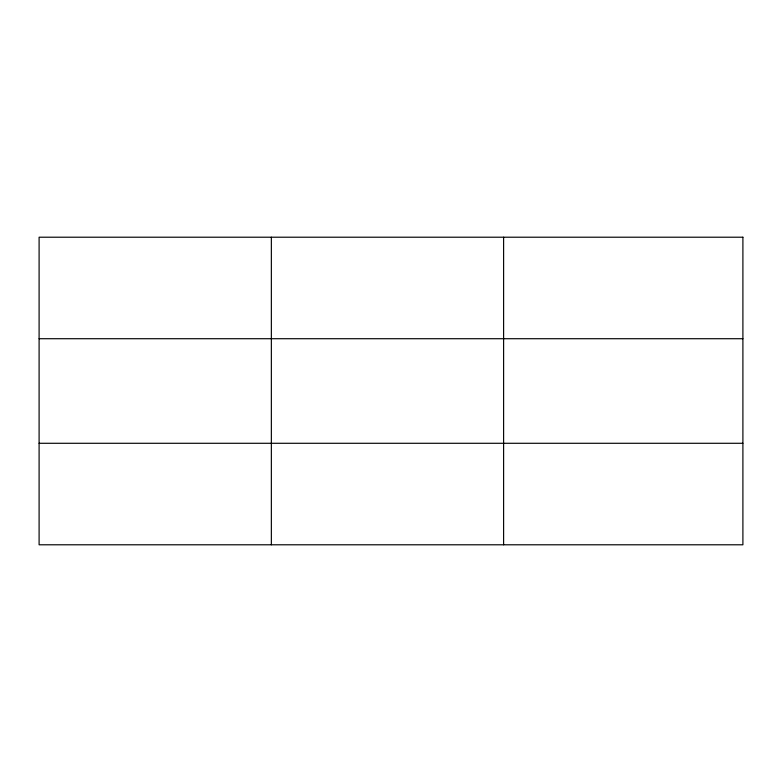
<?xml version="1.0" encoding="UTF-8"?>
<svg xmlns="http://www.w3.org/2000/svg" width="782" height="782" viewBox="0 0 782 782"><rect width="100%" height="100%" fill="white"/><g stroke="black" fill="none" stroke-linecap="round" stroke-linejoin="round"><path stroke-width="1.17" d="M271.354 544.79L271.354 237.21M503.608 544.79L503.608 237.21M39.1 338.714L742.9 338.714M39.1 443.286L742.9 443.286M742.9 237.21L742.9 544.79L39.1 544.79L39.1 237.21L742.9 237.21"/></g></svg>
